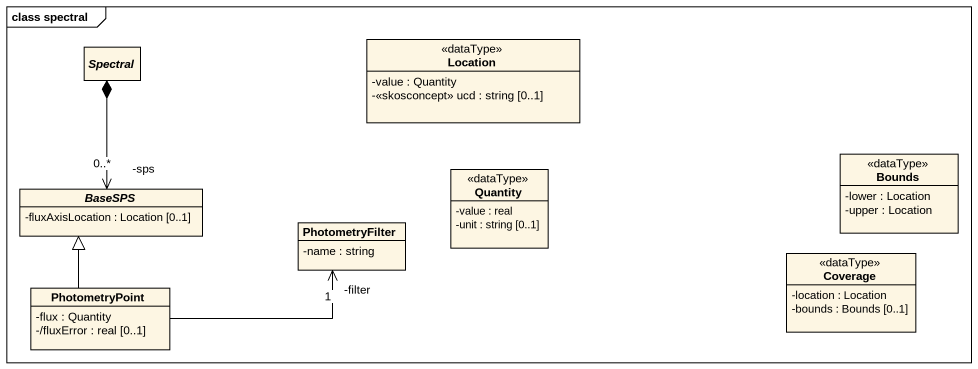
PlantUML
@startuml
mainframe class spectral
hide circle
hide empty members
skinparam classAttributeIconSize 0
abstract class Spectral
class Location <<dataType>> {
  -value : Quantity
  -<<skosconcept>> ucd : string [0..1]
}
class Quantity <<dataType>> {
  -value : real
  -unit : string [0..1]
}
class Bounds <<dataType>> {
  -lower : Location
  -upper : Location
}
abstract class BaseSPS {
  -fluxAxisLocation : Location [0..1]
}
class PhotometryFilter {
  -name : string
}
class Coverage <<dataType>> {
  -location : Location
  -bounds : Bounds [0..1]
}
class PhotometryPoint {
  -flux : Quantity
  -/fluxError : real [0..1]
}
Spectral *--> "-sps\n0..*" BaseSPS
PhotometryPoint -up-|> BaseSPS
PhotometryPoint -right-> "-filter\n1" PhotometryFilter
@enduml
